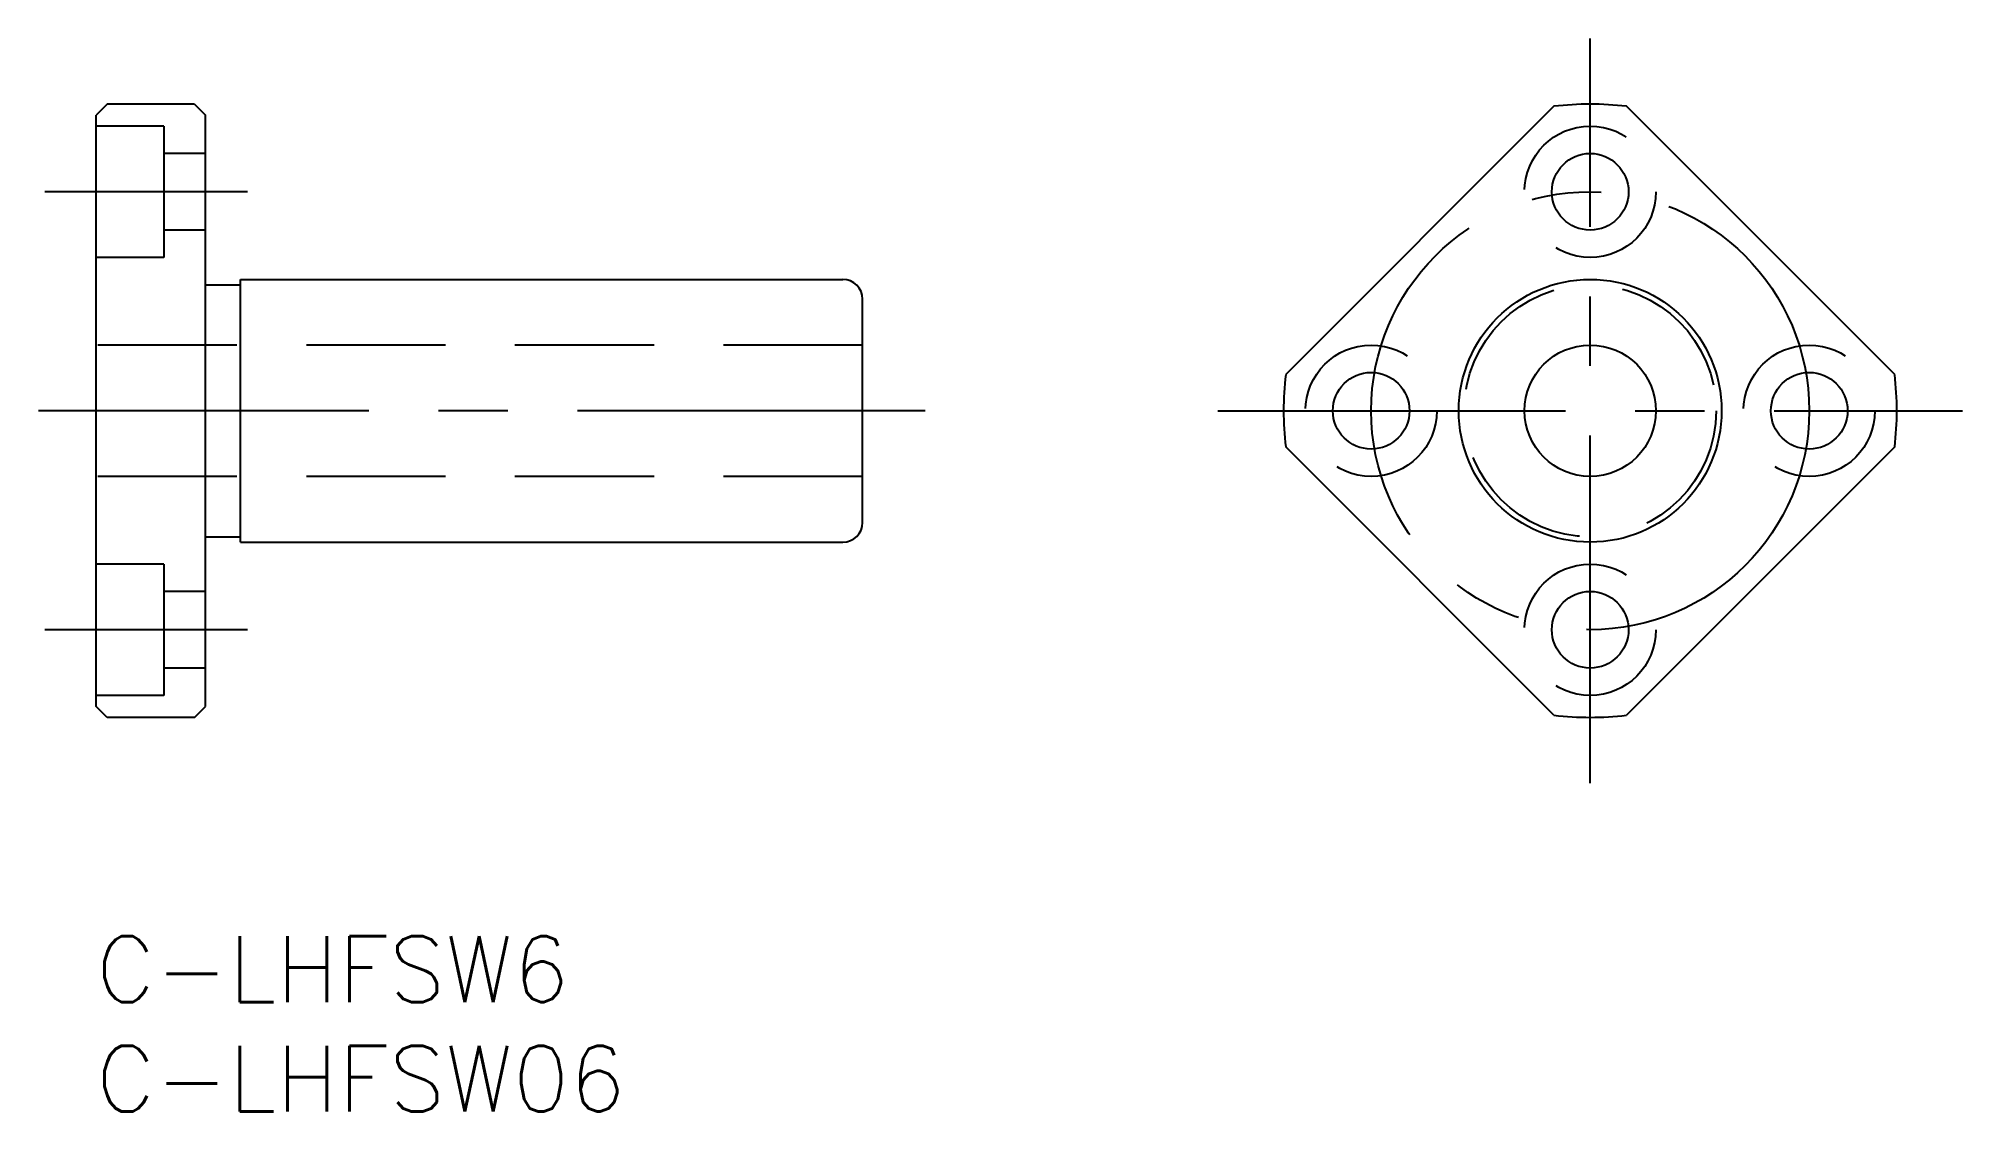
# Model space of a CAD drawing. Extents: x -2.6 to 85.2, y -8 to 41.
import ezdxf

# ---------------------------------------------------------------- set-up
doc = ezdxf.new("R2010")
doc.units = 0
doc.header["$LTSCALE"] = 0.5
doc.linetypes.add('CENTER', pattern=[50.8, 31.75, -6.35, 6.35, -6.35])
doc.linetypes.add('DASHED', pattern=[19.05, 12.7, -6.35])
for name, color, linetype in [('MSM_CENTER', 1, 'CENTER'), ('MSM_CONTINUOUS', 7, 'CONTINUOUS'), ('MSM_DASHED', 4, 'DASHED'), ('MSM_PART_NUMBER', 7, 'CONTINUOUS')]:
    doc.layers.add(name, color=color, linetype=linetype)
doc.styles.get("Standard").update_dxf_attribs({"font": 'txt.shx', "height": 1, "bigfont": 'bigfont.shx'})

# ---------------------------------------------------------------- blocks, each defined once
blk = doc.blocks.new('*U26')
at = {"layer": 'MSM_PART_NUMBER'}
blk.add_text('C-LHFSW6', height=3, dxfattribs=at).set_placement((0, -3))
blk = doc.blocks.new('*U27')
at = {"layer": 'MSM_PART_NUMBER'}
blk.add_text('C-LHFSW06', height=3, dxfattribs=at).set_placement((0, -8))

msp = doc.modelspace()

# ---------------------------------------------------------------- linework, layer by layer
at = {"layer": 'MSM_CENTER'}
for p, q in [((68.221, 7), (68.221, 41)), ((6.92, 34), (-2.347, 34)), ((37.856, 24), (-2.63, 24)), ((51.221, 24), (85.221, 24)), ((6.92, 14), (-2.347, 14))]:
    msp.add_line(p, q, dxfattribs=at)
msp.add_circle((68.221, 24), 10, dxfattribs=at)
at = {"layer": 'MSM_CONTINUOUS'}
for p, q in [((0.5, 38), (0, 37.5)), ((4.5, 38), (0.5, 38)), ((4.5, 38), (5, 37.5)), ((66.566, 37.902), (54.319, 25.654)), ((82.123, 25.654), (69.875, 37.902)), ((0, 10.5), (0, 37.5)), ((5, 10.5), (5, 37.5)), ((6.6, 30), (34.1, 30)), ((6.6, 18), (6.6, 30)), ((5, 29.75), (6.6, 29.75)), ((35, 18.9), (35, 29.1)), ((66.566, 10.098), (54.319, 22.346)), ((82.123, 22.346), (69.875, 10.098)), ((5, 18.25), (6.6, 18.25)), ((6.6, 18), (34.1, 18)), ((0.5, 10), (0, 10.5)), ((4.5, 10), (0.5, 10)), ((4.5, 10), (5, 10.5))]:
    msp.add_line(p, q, dxfattribs=at)
for centre, radius in [((68.221, 34), 1.75), ((68.221, 24), 6), ((68.221, 24), 3), ((58.221, 24), 1.75), ((78.221, 24), 1.75), ((68.221, 14), 1.75)]:
    msp.add_circle(centre, radius, dxfattribs=at)
for centre, radius, start, end in [((68.221, 24), 14, 83.21321, 96.78679), ((34.1, 29.1), 0.9, 0, 90), ((68.221, 24), 14, 173.21321, 186.78679), ((68.221, 24), 14, 353.21321, 6.78679), ((34.1, 18.9), 0.9, 270, 0), ((68.221, 24), 14, 263.21321, 276.78679)]:
    msp.add_arc(centre, radius, start, end, dxfattribs=at)
at = {"layer": 'MSM_DASHED'}
for p, q in [((3.1, 37), (0, 37)), ((3.1, 37), (3.1, 31)), ((5, 35.75), (3.1, 35.75)), ((5, 32.25), (3.1, 32.25)), ((3.1, 31), (0, 31)), ((35, 27), (0, 27)), ((35, 21), (0, 21)), ((3.1, 17), (0, 17)), ((3.1, 17), (3.1, 11)), ((5, 15.75), (3.1, 15.75)), ((5, 12.25), (3.1, 12.25)), ((3.1, 11), (0, 11))]:
    msp.add_line(p, q, dxfattribs=at)
for centre, radius in [((68.221, 34), 3), ((68.221, 24), 5.75), ((58.221, 24), 3), ((78.221, 24), 3), ((68.221, 14), 3)]:
    msp.add_circle(centre, radius, dxfattribs=at)

# ---------------------------------------------------------------- block references
at = {"layer": 'MSM_CONTINUOUS'}
for name in ['*U26', '*U27']:
    msp.add_blockref(name, (0, 0), dxfattribs=at)

doc.saveas('drawing.dxf')
